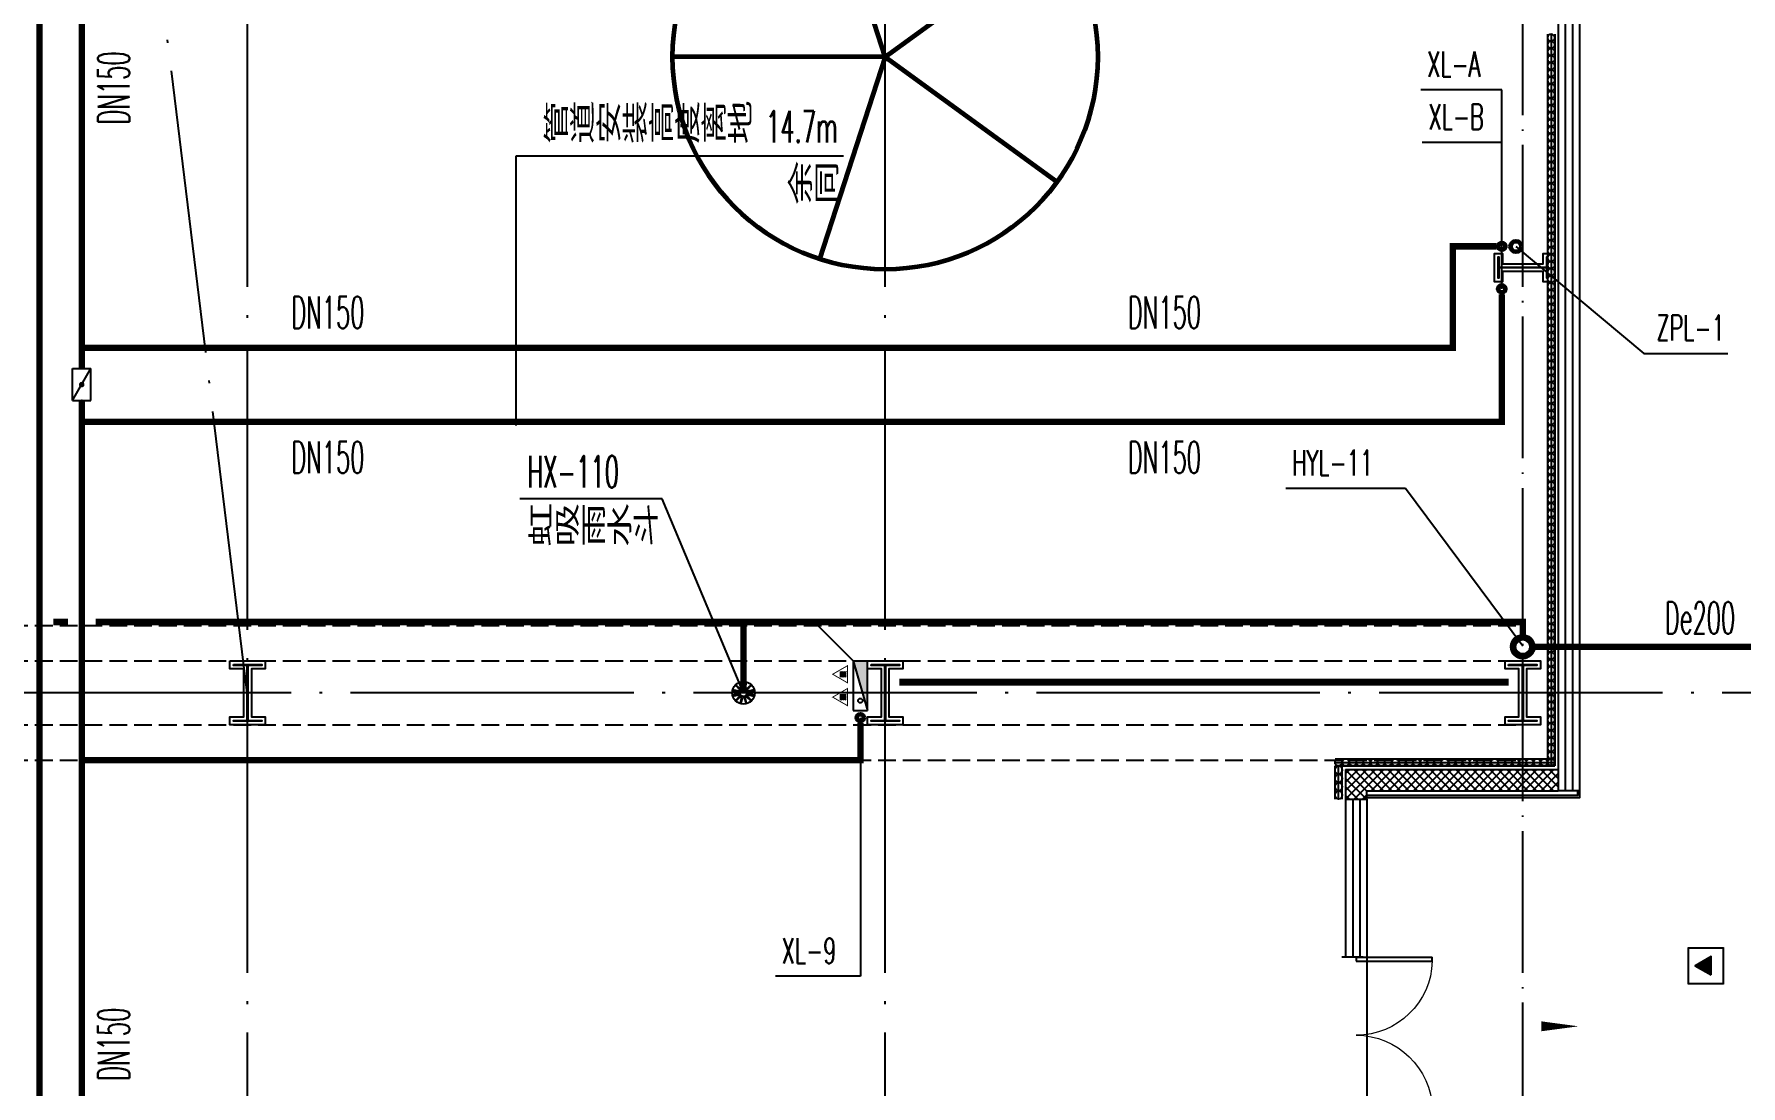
# Model space of a CAD drawing. Extents: x -452079 to 117456, y 3902 to 836955.
# Drawn here: x -149866 to -125776, y 597226 to 612064 of the extents above; entities that cross this region are included whole.
import ezdxf

# ---------------------------------------------------------------- set-up
doc = ezdxf.new("R2010")
doc.units = 0
doc.header["$LTSCALE"] = 1000
doc.header["$MEASUREMENT"] = 0
for name, pattern in [('CENTER', [2, 1.25, -0.25, 0.25, -0.25]), ('DASH', [0.35, 0.25, -0.1]), ('DOTE', [2.42, 2, -0.2, 0.02, -0.2]), ('DOTE_30', [0.726, 0.6, -0.06, 0.006, -0.06])]:
    doc.linetypes.add(name, pattern=pattern)
for name, color, linetype in [('10平面$0$WINDOW', 4, 'Continuous'), ('A-AXIS-DOTE', 14, 'DOTE'), ('A-AXIS-SYMB', 3, 'Continuous'), ('A-CURTAIN', 134, 'Continuous'), ('A-HATCH-2', 251, 'Continuous'), ('A-HRAIL', 173, 'Continuous'), ('A-LIN-V', 9, 'Continuous'), ('A-WINDOW', 140, 'Continuous'), ('AS-COLN', 6, 'Continuous'), ('AS-WALL', 40, 'Continuous'), ('CURTWALL', 4, 'Continuous'), ('DIM_喷淋', 6, 'Continuous'), ('DIM_消防', 1, 'Continuous'), ('DIM_雨水', 4, 'Continuous'), ('FM_ZF消防', 1, 'Continuous'), ('PUB_HATCH', 8, 'Continuous'), ('RP-N2-01$0$$0$A-WIND-J', 1, 'Continuous'), ('RP-N2-01$0$A-WIND-J', 3, 'Continuous'), ('SB_ZF消火栓', 10, 'Continuous'), ('SB_ZF消火栓M', 10, 'Continuous'), ('TEXT_消防', 1, 'Continuous'), ('TEXT_雨水', 4, 'Continuous'), ('TWT_LEAD', 3, 'Continuous'), ('WALL', 2, 'Continuous'), ('WINDOW', 4, 'Continuous'), ('文本', 4, 'Continuous'), ('虹吸雨水斗', 6, 'Continuous')]:
    doc.layers.add(name, color=color, linetype=linetype)
for name, color, linetype, lineweight in [('Gps-ZF喷淋', 6, 'TG_ZP', 60), ('Gps-ZF消防', 1, 'TG_X', 60), ('Gps-ZF雨水', 4, 'DOTE_30', 60), ('LG-ZF喷淋', 6, 'Continuous', 60), ('LG-ZF消防', 1, 'Continuous', 60), ('LG-ZF雨水', 4, 'Continuous', 60), ('柱间支撑', 6, 'CENTER', 0)]:
    doc.layers.add(name, color=color, linetype=linetype, lineweight=lineweight)
doc.styles.add('_TCH_DIM', font='SIMPLEX', dxfattribs={"width": 0.75, "bigfont": '@1HZTXT'})
doc.styles.add('_TWT_PIPEDN', font='SIMPLEX', dxfattribs={"width": 0.65, "height": 3.5, "bigfont": 'HZTXT'})
doc.styles.add('_TWT_SERIAL', font='SIMPLEX', dxfattribs={"width": 0.8, "height": 3, "bigfont": 'HZTXT'})
doc.styles.get("Standard").update_dxf_attribs({"font": 'gbenor.shx', "bigfont": 'gbcbig.shx'})
doc.styles.add('TG_LINETYPE', font='SIMPLEX', dxfattribs={"width": 0.8, "height": 3.5, "bigfont": 'HZTXT'})
doc.linetypes.add('TG_X', pattern='A,5,-0.3,["X",TG_LINETYPE,S=0.1,R=0,X=-0.23,Y=-0.15],0', length=5.3)
doc.linetypes.add('TG_ZP', pattern='A,3,-0.6,["ZP",TG_LINETYPE,S=0.1,R=0,X=-0.52,Y=-0.15],0', length=3.6)
pattern_1 = [(45, (321432.36, -540023.96), (-60.000061, 60.000061), []), (135, (321432.36, -540023.96), (-60.000061, -60.000061), [])]

# ---------------------------------------------------------------- blocks, each defined once
blk = doc.blocks.new('4324324')
at = {"layer": 'A-HATCH-2', "color": 8, "linetype": 'DASH'}
for p, q in [((-294754, 603720), (-128854, 603720)), ((-294754, 603220), (-128854, 603220)), ((-294754, 602320), (-128854, 602320)), ((-294754, 601820), (-128854, 601820))]:
    blk.add_line(p, q, dxfattribs=at)
blk = doc.blocks.new('w4324324')
at = {"layer": 'A-HATCH-2', "lineweight": 60}
for q in [(-1694760, 686605), (-1697614, 684532), (-1691907, 684532), (-1696524, 681178), (-1692997, 681178)]:
    blk.add_line((-1694760, 683605), q, dxfattribs=at)
blk.add_circle((-1694760, 683605), 3000, dxfattribs=at)
blk = doc.blocks.new('342343')
at = {"layer": 'A-LIN-V'}
blk.add_blockref('w4324324', (1084560, -62444), dxfattribs=at)
blk = doc.blocks.new('w42343243')
at = {"layer": 'A-HATCH-2', "color": 2}
blk.add_lwpolyline([(-165104, 621070), (-164604, 621070), (-164604, 620958), (-164800, 620958), (-164800, 620282), (-164604, 620282), (-164604, 620170), (-165104, 620170), (-165104, 620282), (-164908, 620282), (-164908, 620958), (-165104, 620958)], close=True, dxfattribs=at)
at = {"layer": 'AS-COLN', "color": 8}
blk.add_lwpolyline([(-165054, 621020), (-164654, 621020), (-164654, 621008), (-164850, 621008), (-164850, 620232), (-164654, 620232), (-164654, 620220), (-165054, 620220), (-165054, 620232), (-164858, 620232), (-164858, 621008), (-165054, 621008)], close=True, dxfattribs=at)
blk = doc.blocks.new('nt66')
at = {"layer": 'A-HATCH-2', "color": 2}
blk.add_lwpolyline([(-195840, 766870), (-195440, 766870), (-195440, 766758), (-195586, 766758), (-195586, 766182), (-195440, 766182), (-195440, 766070), (-195840, 766070), (-195840, 766182), (-195694, 766182), (-195694, 766758), (-195840, 766758)], close=True, dxfattribs=at)
at = {"layer": 'AS-COLN', "color": 8}
blk.add_lwpolyline([(-195790, 766820), (-195490, 766820), (-195490, 766808), (-195636, 766808), (-195636, 766132), (-195490, 766132), (-195490, 766120), (-195790, 766120), (-195790, 766132), (-195644, 766132), (-195644, 766808), (-195790, 766808)], close=True, dxfattribs=at)
blk = doc.blocks.new('42343')
at = {"rotation": 270}
blk.add_blockref('nt66', (-895324, 413130), dxfattribs=at)
at = {"layer": 'A-WINDOW'}
for p in [(18000, -17850), (27000, -17850), (36000, -17850)]:
    blk.add_blockref('w42343243', p, dxfattribs=at)
blk = doc.blocks.new('RP-N2-01$0$$0$xfjy')
at = {"layer": 'RP-N2-01$0$$0$A-WIND-J'}
h = blk.add_hatch(color=8, dxfattribs=at)
h.dxf.hatch_style = 1
h.paths.add_polyline_path([(1141876, -26214), (1142135, -26214), (1142005, -25989)])
at = {"layer": 'RP-N2-01$0$$0$A-WIND-J', "color": 8, "const_width": 25}
blk.add_lwpolyline([(1141755, -25889), (1141755, -26389), (1142255, -26389), (1142255, -25889)], close=True, dxfattribs=at)
at = {"layer": 'RP-N2-01$0$$0$A-WIND-J', "color": 8}
for points in [[(1141755, -26389), (1142255, -26389), (1142255, -25889), (1141755, -25889)], [(1141876, -26214), (1142135, -26214), (1142005, -25989)]]:
    blk.add_lwpolyline(points, close=True, dxfattribs=at)
blk = doc.blocks.new('RP-N2-01$0$xfjy')
at = {"layer": 'RP-N2-01$0$$0$A-WIND-J', "color": 8}
blk.add_blockref('RP-N2-01$0$$0$xfjy', (0, 0), dxfattribs=at)
blk = doc.blocks.new('99平面图例外参$0$$LinePat$圆环')
for points in [[(0, 150), (300, 150)], [(0, 0), (300, 0)], [(0, -150), (300, -150)]]:
    blk.add_lwpolyline(points)
at = {"color": 0}
blk.add_circle((150, 0), 150, dxfattribs=at)
blk = doc.blocks.new('10平面$0$$DorLib2D$00000002')
for p, q in [((-0.5, 0), (-0.5, 0.4875)), ((-0.475, 0.4875), (-0.5, 0.4875)), ((-0.475, 0), (-0.475, 0.4875)), ((0.475, 0), (0.475, 0.4875)), ((0.475, 0.4875), (0.5, 0.4875)), ((0.5, 0), (0.5, 0.4875)), ((-0.5, 0), (-0.475, 0)), ((0.5, 0), (0.475, 0))]:
    blk.add_line(p, q)
at = {"lineweight": 13}
for centre, start, end in [((-0.4875, 0), 0, 88.53072), ((0.4875, 0), 91.46928, 180)]:
    blk.add_arc(centre, 0.4875, start, end, dxfattribs=at)
blk = doc.blocks.new('A$C515E426B')
at = {"layer": 'PUB_HATCH'}
h = blk.add_hatch(dxfattribs=at)
h.set_pattern_fill('多孔材料', color=256, scale=30, style=0)
h.set_pattern_definition(pattern_1)
h.paths.add_polyline_path([(190017.8, 61666), (190317.8, 61366), (193018.2, 61366), (193018.2, 61666)])
h = blk.add_hatch(dxfattribs=at)
h.set_pattern_fill('多孔材料', color=256, scale=30, style=0)
h.set_pattern_definition(pattern_1)
h.paths.add_polyline_path([(190017.8, 61666), (190017.8, 61246), (190317.8, 61246), (190317.8, 61366)])
at = {"layer": '10平面$0$WINDOW'}
blk.add_line((190317.8, 59016), (190317.8, 56816), dxfattribs=at)
at = {"layer": 'A-AXIS-DOTE', "color": 8, "ltscale": 2}
for p, q in [((174514.2, 62746), (170540.7, 95304.5)), ((174518.2, 716), (174518.2, 86200)), ((183518.2, 716), (183518.2, 86200)), ((199332.4, 62746), (3362.4, 62746))]:
    blk.add_line(p, q, dxfattribs=at)
at = {"layer": 'A-AXIS-DOTE', "color": 8}
blk.add_line((192518.2, 716), (192518.2, 86200), dxfattribs=at)
at = {"layer": 'A-AXIS-SYMB'}
blk.add_lwpolyline([(191844.6, 58041.9, 0, 0, 0), (193304.6, 58041.9, 0, 140, 0), (192779.6, 58041.9, 0, 0, 0)], format="xyseb", dxfattribs=at)
at = {"layer": 'A-CURTAIN'}
for points in [[(193318.2, 61366), (193318.2, 61266), (190318.2, 61266)], [(193288.2, 61366), (193288.2, 61296), (190318.2, 61296)]]:
    blk.add_lwpolyline(points, dxfattribs=at)
at = {"layer": 'AS-WALL'}
for p, q in [((190017.8, 61666), (193018.2, 61666)), ((190017.8, 61666), (190017.8, 61246)), ((190017.8, 61246), (190317.8, 61246)), ((190317.8, 61366), (193018.2, 61366)), ((190317.8, 61246), (190317.8, 61366))]:
    blk.add_line(p, q, dxfattribs=at)
at = {"layer": 'CURTWALL'}
for p, q in [((193018.2, 80696), (193018.2, 61516)), ((193118.2, 80696), (193118.2, 61516)), ((193218.2, 80696), (193218.2, 61516)), ((193318.2, 80696), (193318.2, 61516)), ((193018.2, 61516), (193018.2, 61366)), ((193118.2, 61516), (193118.2, 61366)), ((193218.2, 61516), (193218.2, 61366)), ((193318.2, 61516), (193318.2, 61366)), ((193318.2, 61366), (193018.2, 61366))]:
    blk.add_line(p, q, dxfattribs=at)
at = {"layer": 'WINDOW'}
for p, q in [((190017.8, 61246), (190017.8, 59016)), ((190117.8, 61246), (190117.8, 59016)), ((190217.8, 61246), (190217.8, 59016)), ((190317.8, 61246), (190317.8, 59016)), ((190263.6, 59016), (189963.2, 59016))]:
    blk.add_line(p, q, dxfattribs=at)
at = {"layer": '柱间支撑', "color": 8, "const_width": 100}
blk.add_lwpolyline([(192318.2, 62896), (183718.2, 62896)], dxfattribs=at)
at = {"layer": '10平面$0$WINDOW', "xscale": -2200, "yscale": 2200, "zscale": 300, "rotation": 270.0000000014831}
blk.add_blockref('10平面$0$$DorLib2D$00000002', (190167.8, 57916), dxfattribs=at)
at = {"layer": 'A-HRAIL', "yscale": 0.3333333333333333, "zscale": 0.3333333333333333, "rotation": 90}
for p, xscale in [((192918.2, 72039.8), -0.3341019207554806), ((192918.2, 71939.6), -0.3341019207554806), ((192918.2, 71839.3), -0.3341019207554806), ((192918.2, 71739.1), -0.3341019207554806), ((192918.2, 71638.9), -0.3341019207554806), ((192918.2, 71538.6), -0.3341019207554806), ((192918.2, 71438.4), -0.3341019207554806), ((192918.2, 71338.2), -0.3341019207554806), ((192918.2, 71237.9), -0.3341019207554806), ((192918.2, 71137.7), -0.3341019207554806), ((192918.2, 71037.5), -0.3341019207554806), ((192918.2, 70937.3), -0.3341019207554806), ((192918.2, 70837), -0.3341019207554806), ((192918.2, 70736.8), -0.3341019207554806), ((192918.2, 70636.6), -0.3341019207554806), ((192918.2, 70536.3), -0.3341019207554806), ((192918.2, 70436.1), -0.3341019207554806), ((192918.2, 70335.9), -0.3341019207554806), ((192918.2, 70235.6), -0.3341019207554806), ((192918.2, 70135.4), -0.3341019207554806), ((192918.2, 70035.2), -0.3341019207554806), ((192918.2, 69934.9), -0.3341019207554806), ((192918.2, 69834.7), -0.3341019207554806), ((192918.2, 69734.5), -0.3341019207554806), ((192918.2, 69634.3), -0.3341019207554806), ((192918.2, 69534), -0.3341019207554806), ((192918.2, 69433.8), -0.3341019207554806), ((192918.2, 69333.6), -0.3341019207554806), ((192918.2, 69233.3), -0.3341019207554806), ((192918.2, 69133.1), -0.3341019207554806), ((192918.2, 69032.9), -0.3341019207554806), ((192918.2, 68932.6), -0.3341019207554806), ((192918.2, 68832.4), -0.3341019207554806), ((192918.2, 68732.2), -0.3341019207554806), ((192918.2, 68631.9), -0.3341019207554806), ((192918.2, 68531.7), -0.3341019207554806), ((192918.2, 68431.5), -0.3341019207554806), ((192918.2, 68331.3), -0.3341019207554806), ((192918.2, 68231), -0.3341019207554806), ((192918.2, 68130.8), -0.3341019207554806), ((192918.2, 68030.6), -0.3341019207554806), ((192918.2, 67930.3), -0.3341019207554806), ((192918.2, 67830.1), -0.3341019207554806), ((192918.2, 67729.9), -0.3341019207554806), ((192918.2, 67629.6), -0.3341019207554806), ((192918.2, 67529.4), -0.3341019207554806), ((192918.2, 67429.2), -0.3341019207554806), ((192918.2, 67329), -0.3341019207554806), ((192918.2, 67228.7), -0.3341019207554806), ((192918.2, 67128.5), -0.3341019207554806), ((192918.2, 67028.3), -0.3341019207554806), ((192918.2, 66928), -0.3341019207554806), ((192918.2, 66827.8), -0.3341019207554806), ((192918.2, 66727.6), -0.3341019207554806), ((192918.2, 66627.3), -0.3341019207554806), ((192918.2, 66527.1), -0.3341019207554806), ((192918.2, 66426.9), -0.3341019207554806), ((192918.2, 66326.6), -0.3341019207554806), ((192918.2, 66226.4), -0.3341019207554806), ((192918.2, 66126.2), -0.3341019207554806), ((192918.2, 66026), -0.3341019207554806), ((192918.2, 65925.7), -0.3341019207554806), ((192918.2, 65825.5), -0.3341019207554806), ((192918.2, 65725.3), -0.3341019207554806), ((192918.2, 65625), -0.3341019207554806), ((192918.2, 65524.8), -0.3341019207554806), ((192918.2, 65424.6), -0.3341019207554806), ((192918.2, 65324.3), -0.3341019207554806), ((192918.2, 65224.1), -0.3341019207554806), ((192918.2, 65123.9), -0.3341019207554806), ((192918.2, 65023.6), -0.3341019207554806), ((192918.2, 64923.4), -0.3341019207554806), ((192918.2, 64823.2), -0.3341019207554806), ((192918.2, 64723), -0.3341019207554806), ((192918.2, 64622.7), -0.3341019207554806), ((192918.2, 64522.5), -0.3341019207554806), ((192918.2, 64422.3), -0.3341019207554806), ((192918.2, 64322), -0.3341019207554806), ((192918.2, 64221.8), -0.3341019207554806), ((192918.2, 64121.6), -0.3341019207554806), ((192918.2, 64021.3), -0.3341019207554806), ((192918.2, 63921.1), -0.3341019207554806), ((192918.2, 63820.9), -0.3341019207554806), ((192918.2, 63720.7), -0.3341019207554806), ((192918.2, 63620.4), -0.3341019207554806), ((192918.2, 63520.2), -0.3341019207554806), ((192918.2, 63420), -0.3341019207554806), ((192918.2, 63319.7), -0.3341019207554806), ((192918.2, 63219.5), -0.3341019207554806), ((192918.2, 63119.3), -0.3341019207554806), ((192918.2, 63019), -0.3341019207554806), ((192918.2, 62918.8), -0.3341019207554806), ((192918.2, 62818.6), -0.3341019207554806), ((192918.2, 62718.3), -0.3341019207554806), ((192918.2, 62618.1), -0.3341019207554806), ((192918.2, 62517.9), -0.3341019207554806), ((192918.2, 62417.7), -0.3341019207554806), ((192918.2, 62317.4), -0.3341019207554806), ((192918.2, 62217.2), -0.3341019207554806), ((192918.2, 62117), -0.3341019207554806), ((192918.2, 62016.7), -0.3341019207554806), ((192918.2, 61916.5), -0.3341019207554806), ((189918.2, 61598.5), 0.3916666672227438), ((192918.2, 61816.3), -0.3341019207554806), ((189918.2, 61481), 0.3916666672227438), ((189918.2, 61363.5), 0.3916666672227438), ((189918.2, 61246), 0.3916666672227438)]:
    blk.add_blockref('99平面图例外参$0$$LinePat$圆环', p, dxfattribs=dict(at, xscale=xscale))
at = {"layer": 'A-HRAIL', "xscale": 0.333333326702653, "yscale": 0.333333326702653, "zscale": 0.333333326702653}
for p in [(189868.2, 61766), (189968.2, 61766), (190068.2, 61766), (190168.2, 61766), (190268.2, 61766), (190368.2, 61766), (190468.2, 61766), (190568.2, 61766), (190668.2, 61766), (190768.2, 61766), (190868.2, 61766), (190968.2, 61766), (191068.2, 61766), (191168.2, 61766), (191268.2, 61766), (191368.2, 61766), (191468.2, 61766), (191568.2, 61766), (191668.2, 61766), (191768.2, 61766), (191868.2, 61766), (191968.2, 61766), (192068.2, 61766), (192168.2, 61766), (192268.2, 61766), (192368.2, 61766), (192468.2, 61766), (192568.2, 61766), (192668.2, 61766), (192768.2, 61766), (192868.2, 61766)]:
    blk.add_blockref('99平面图例外参$0$$LinePat$圆环', p, dxfattribs=at)
at = {"layer": 'A-LIN-V', "rotation": 90}
blk.add_blockref('342343', (804678.8, 681921), dxfattribs=at)
at = {"layer": 'A-WINDOW'}
for name in ['42343', '4324324']:
    blk.add_blockref(name, (321372.4, -540024), dxfattribs=at)
at = {"layer": 'RP-N2-01$0$A-WIND-J', "rotation": 90}
blk.add_blockref('RP-N2-01$0$xfjy', (168963.6, -1083109.4, 0), dxfattribs=at)
blk = doc.blocks.new('“奔腾”虹吸雨水斗')
at = {"layer": '虹吸雨水斗', "lineweight": 25}
for p, q in [((946982, 86753), (947040, 86688)), ((947052, 86699), (946987, 86758)), ((947048, 86793), (947066, 86707)), ((947082, 86711), (947055, 86795)), ((947125, 86795), (947098, 86711)), ((947114, 86707), (947132, 86793)), ((947194, 86758), (947128, 86699)), ((947140, 86688), (947199, 86753)), ((946944, 86685), (947028, 86658)), ((947028, 86641), (946944, 86614)), ((947032, 86673), (946946, 86692)), ((946946, 86607), (947032, 86625)), ((947040, 86611), (946982, 86546)), ((946987, 86541), (947052, 86600)), ((947066, 86592), (947048, 86506)), ((947055, 86504), (947082, 86587)), ((947098, 86587), (947125, 86504)), ((947132, 86506), (947114, 86592)), ((947128, 86600), (947194, 86541)), ((947199, 86546), (947140, 86611)), ((947234, 86692), (947148, 86673)), ((947148, 86625), (947234, 86607)), ((947152, 86658), (947236, 86685)), ((947236, 86614), (947152, 86641))]:
    blk.add_line(p, q, dxfattribs=at)
for radius in [150, 47.6]:
    blk.add_circle((947090, 86649), radius, dxfattribs=at)
for centre, start, end in [((947057, 86706), 231.6382, 8.3675), ((947090, 86715), 201.6382, 338.3675), ((947123, 86706), 171.6382, 308.3675), ((947025, 86649), 291.6382, 68.3675), ((947034, 86682), 261.6382, 38.3675), ((947034, 86617), 321.6382, 98.3675), ((947057, 86593), 351.6382, 128.3675), ((947090, 86584), 21.6382, 158.3675), ((947123, 86593), 51.6382, 188.3675), ((947147, 86682), 141.6382, 278.3675), ((947147, 86617), 81.6382, 218.3675), ((947155, 86649), 111.6382, 248.3675)]:
    blk.add_arc(centre, 8.82, start, end, dxfattribs=at)
blk = doc.blocks.new('A$C5D961328')
at = {"layer": 'SB_ZF消火栓', "linetype": 'Continuous'}
h = blk.add_hatch(dxfattribs=at)
h.set_pattern_fill('ANSI31', color=256, scale=129.330432, angle=270, style=0)
h.set_pattern_definition([(45, (-18410.044, -5691.868), (11.431303, -11.431303), [])])
h.paths.add_polyline_path([(228, 343), (228, 427), (153, 427), (153, 343)])
h = blk.add_hatch(dxfattribs=at)
h.set_pattern_fill('ANSI31', color=256, scale=129.330432, angle=270, style=0)
h.set_pattern_definition([(45, (-18087.504, -5691.868), (11.431303, -11.431303), [])])
h.paths.add_polyline_path([(550, 343), (550, 427), (475, 427), (475, 343)])
at = {"layer": 'SB_ZF消火栓'}
blk.add_hatch(color=256, dxfattribs=at).paths.add_polyline_path([(0, 40), (700, 40), (700, 240)])
for p, q in [((1195, 735), (700, 240)), ((700, 240), (0, 240)), ((0, 240), (0, 40)), ((700, 240), (0, 40)), ((0, 40), (700, 40)), ((700, 240), (700, 40))]:
    blk.add_line(p, q, dxfattribs=at)
at = {"layer": 'SB_ZF消火栓', "linetype": 'Continuous'}
for points, const_width in [([(312, 321), (190, 531), (69, 321), (312, 321), (190, 531)], 12.9), ([(634, 321), (513, 531), (392, 321), (634, 321), (513, 531)], 12.9), ([(228, 343), (228, 427), (153, 427), (153, 343), (228, 343)], 7.76), ([(550, 343), (550, 427), (475, 427), (475, 343), (550, 343)], 7.76)]:
    blk.add_lwpolyline(points, dxfattribs=dict(at, const_width=const_width))
at = {"layer": 'SB_ZF消火栓', "color": 1}
blk.add_circle((140, 140), 32.5, dxfattribs=at)
blk = doc.blocks.new('$VALVE$00000316')
for p, q in [((-125, 72), (125, -72)), ((-125, 72), (-125, -72)), ((-125, 72), (125, 72)), ((125, 72), (125, -72)), ((-125, -72), (125, -72))]:
    blk.add_line(p, q)
at = {"const_width": 21.1}
blk.add_lwpolyline([(-11, 0, 1), (11, 0, 1)], format="xyb", close=True, dxfattribs=at)
for p in [(-125, 0), (125, 0)]:
    blk.add_point(p)
at = {"color": 7, "flags": 9}
for tag in ['XSIZE', 'YSIZE']:
    blk.add_attdef(tag, (0, 0), '', height=0.5, dxfattribs=at)

msp = doc.modelspace()

# ---------------------------------------------------------------- hatches: boundary and pattern name
at = {"layer": 'Gps-ZF消防'}
for points in [[(-129839.96, 609070), (-129839.96, 609115), (-129884.96, 609115)], [(-129839.96, 609070), (-129884.96, 609070), (-129884.96, 609115)], [(-129839.96, 607637.92), (-129839.96, 607592.92), (-129794.96, 607592.92)], [(-129839.96, 607637.92), (-129794.96, 607637.92), (-129794.96, 607592.92)], [(-129150.78, 606593.17), (-129150.78, 606548.17), (-129105.78, 606548.17)], [(-129150.78, 606593.17), (-129105.78, 606593.17), (-129105.78, 606548.17)], [(-138204.18, 601820), (-138159.18, 601820), (-138159.18, 601775)], [(-138204.18, 601820), (-138204.18, 601775), (-138159.18, 601775)]]:
    msp.add_hatch(color=256, dxfattribs=at).paths.add_polyline_path(points)
at = {"layer": 'Gps-ZF雨水'}
for points in [[(-128854.18, 603770), (-128809.18, 603770), (-128809.18, 603815)], [(-128854.18, 603770), (-128854.18, 603815), (-128809.18, 603815)]]:
    msp.add_hatch(color=256, dxfattribs=at).paths.add_polyline_path(points)

# ---------------------------------------------------------------- linework, layer by layer
at = {"layer": 'DIM_喷淋'}
for p, q in [((-128950.78, 609068.69), (-127147.82, 607560.04)), ((-127147.82, 607560.04), (-125962.08, 607560.04))]:
    msp.add_line(p, q, dxfattribs=at)
at = {"layer": 'DIM_消防'}
for p, q in [((-129150.78, 611279.32), (-130291.32, 611279.32)), ((-129150.78, 609070), (-129150.78, 611279.32)), ((-129150.78, 610537.3), (-130272.44, 610537.3)), ((-129150.78, 608470), (-129150.78, 610537.3)), ((-138204.18, 602420), (-138204.18, 598771.25)), ((-138204.18, 598771.25), (-139402.33, 598771.25))]:
    msp.add_line(p, q, dxfattribs=at)
at = {"layer": 'DIM_雨水'}
for p, q in [((-130510.16, 605655.58), (-132198.29, 605655.58)), ((-128854.18, 603428.75), (-130510.16, 605655.58))]:
    msp.add_line(p, q, dxfattribs=at)
at = {"layer": 'Gps-ZF喷淋', "const_width": 90}
msp.add_lwpolyline([(-149792.1, 568401.51), (-149792.1, 615885.77)], dxfattribs=at)
at = {"layer": 'Gps-ZF消防', "const_width": 90}
for points in [[(-149194.09, 607637.92), (-149194.09, 615690.77)], [(-129839.96, 609070), (-129225.78, 609070)], [(-129839.96, 607637.92), (-129839.96, 609070)], [(-129150.78, 606593.17), (-129150.78, 608395)], [(-149194.09, 607344.41), (-149194.09, 607637.92)], [(-149194.09, 607637.92), (-129839.96, 607637.92)], [(-149194.09, 606593.17), (-149194.09, 606895.03)], [(-149194.09, 601820), (-149194.09, 606593.17)], [(-149194.09, 606593.17), (-129150.78, 606593.17)], [(-138204.18, 601820), (-138204.18, 602345)], [(-149194.09, 588924.03), (-149194.09, 601820)], [(-149194.09, 601820), (-138204.18, 601820)]]:
    msp.add_lwpolyline(points, dxfattribs=at)
at = {"layer": 'Gps-ZF雨水', "const_width": 90}
for points in [[(-149597.1, 603770), (-149389.09, 603770)], [(-148999.09, 603770), (-139854.18, 603770)], [(-139854.18, 602770), (-139854.18, 603770)], [(-139854.18, 603770), (-128854.18, 603770)], [(-128854.18, 603570), (-128854.18, 603770)], [(-124044.18, 603420), (-128704.18, 603420)]]:
    msp.add_lwpolyline(points, dxfattribs=at)
at = {"layer": 'LG-ZF喷淋'}
msp.add_circle((-128950.78, 609068.69), 75, dxfattribs=at)
at = {"layer": 'LG-ZF消防'}
for centre in [(-129150.78, 609070), (-129150.78, 608470), (-138204.18, 602420)]:
    msp.add_circle(centre, 50, dxfattribs=at)
at = {"layer": 'LG-ZF雨水'}
for radius in [150, 120]:
    msp.add_circle((-128854.18, 603420), radius, dxfattribs=at)
at = {"layer": 'TWT_LEAD'}
for p, q in [((-143062.64, 606543.27), (-143062.64, 610347)), ((-143062.64, 610347), (-138442.79, 610347))]:
    msp.add_line(p, q, dxfattribs=at)
at = {"layer": '文本'}
for p, q in [((-141001.44, 605508.82), (-143010.43, 605508.82)), ((-139854.18, 602770), (-141001.44, 605508.82))]:
    msp.add_line(p, q, dxfattribs=at)

# ---------------------------------------------------------------- block references
at = {"layer": 'FM_ZF消防', "xscale": 1.8, "yscale": 1.8, "zscale": 1.8, "rotation": 90}
msp.add_blockref('$VALVE$00000316', (-149194.09, 607119.72), dxfattribs=at)
at = {"layer": 'SB_ZF消火栓M', "rotation": 90.00000000000001}
msp.add_blockref('A$C5D961328', (-138064.19, 602519.97), dxfattribs=at)
at = {"layer": 'WALL'}
msp.add_blockref('A$C515E426B', (-321372.36, 540023.96), dxfattribs=at)
at = {"layer": '文本', "xscale": 1.061320754715, "yscale": 1.061320754715, "zscale": 1.061320754715}
msp.add_blockref('“奔腾”虹吸雨水斗', (-1145020.52, 510807.2), dxfattribs=at)

# ---------------------------------------------------------------- texts
at = {"layer": 'DIM_喷淋', "color": 7, "style": '_TWT_SERIAL', "width": 0.6}
msp.add_text('ZPL-1', height=360, dxfattribs=at).set_placement((-126967.5, 607740.04))
at = {"layer": 'DIM_消防', "color": 7, "style": '_TWT_SERIAL', "width": 0.6}
for s, p in [('XL-A', (-130201.32, 611459.32)), ('XL-B', (-130182.44, 610717.3)), ('XL-9', (-139312.33, 598951.25))]:
    msp.add_text(s, height=360, dxfattribs=at).set_placement(p)
at = {"layer": 'DIM_雨水', "color": 7, "style": '_TWT_SERIAL', "width": 0.6}
msp.add_text('HYL-11', height=360, dxfattribs=at).set_placement((-132108.29, 605835.58))
at = {"layer": 'TEXT_消防', "style": '_TWT_PIPEDN', "width": 0.52}
for p in [(-148518.75, 610787.35), (-148518.75, 597295.19)]:
    msp.add_text('DN150', height=450, rotation=90, dxfattribs=at).set_placement(p)
for p in [(-146236.66, 607912.92), (-134428.78, 607912.92), (-146236.66, 605868.17), (-134428.78, 605868.17)]:
    msp.add_text('DN150', height=450, dxfattribs=at).set_placement(p)
at = {"layer": 'TEXT_雨水', "style": '_TWT_PIPEDN', "width": 0.52}
msp.add_text('De200', height=450, dxfattribs=at).set_placement((-126849.4, 603602.72))
at = {"layer": 'TWT_LEAD', "color": 7, "style": '_TCH_DIM'}
for s, height, width, p in [('管道安装高度离地', 520.866, 0.75, (-142687.79, 610533.59)), ('14.7m', 446.25, 0.529412, (-139537.79, 610533.59)), ('余同', 520.866, 0.75, (-139242.28, 609679.48))]:
    msp.add_text(s, height=height, dxfattribs=dict(at, width=width)).set_placement(p)
at = {"layer": '文本', "color": 7, "style": '_TCH_DIM'}
for s, height, width, p in [('HX-110', 446.25, 0.529412, (-142905.43, 605666.32)), ('虹吸雨水斗', 520.866, 0.75, (-142905.43, 604852.16))]:
    msp.add_text(s, height=height, dxfattribs=dict(at, width=width)).set_placement(p)

doc.saveas('drawing.dxf')
